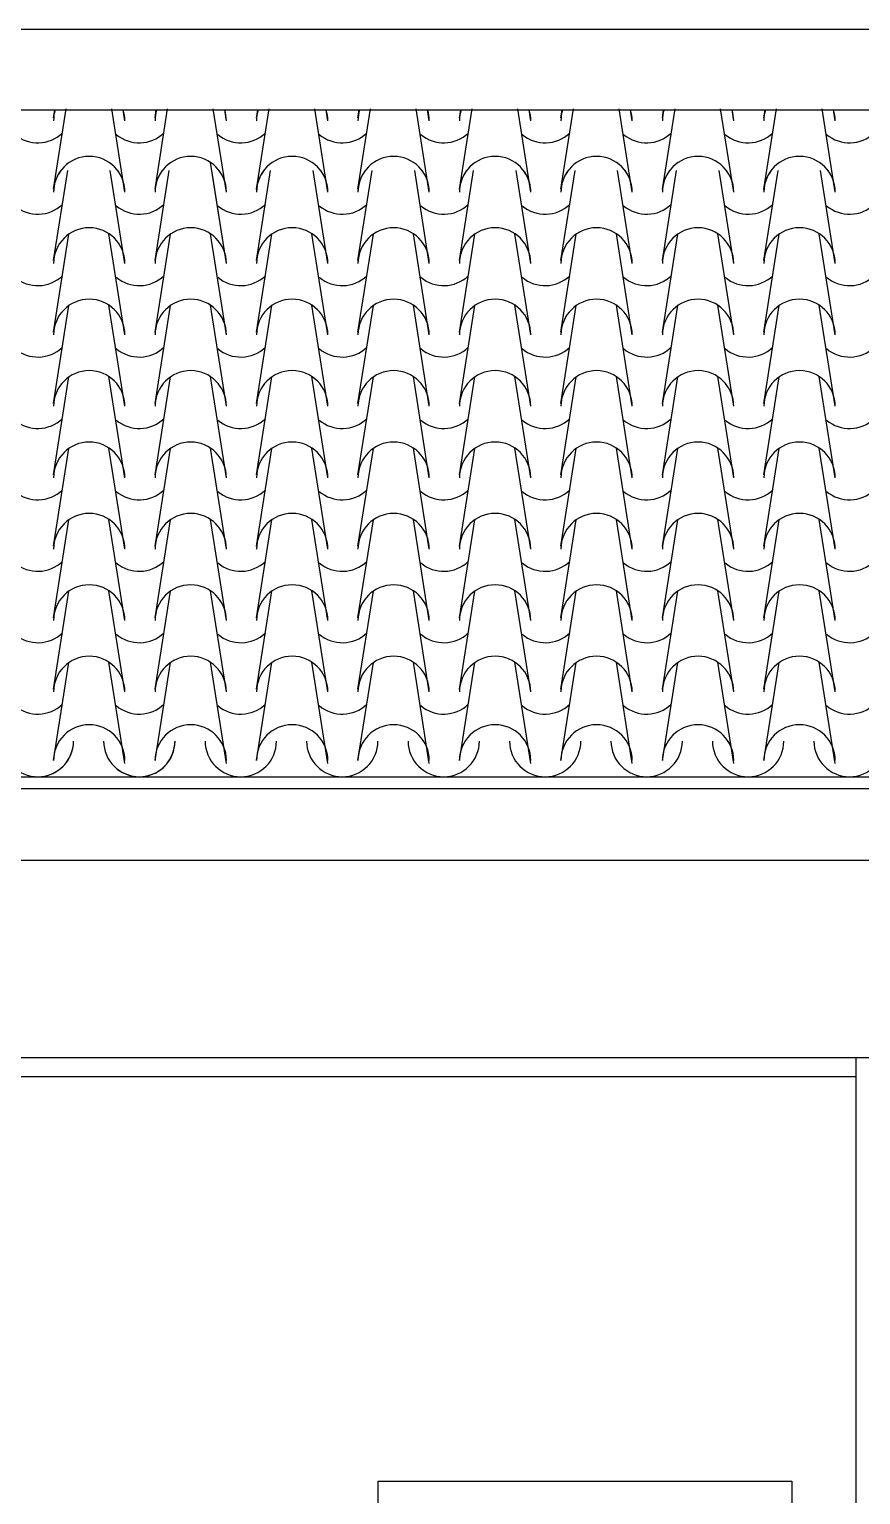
# Model space of a CAD drawing. Extents: x -6 to 123, y -41 to 65.
# Drawn here: x 25.728 to 27.476, y 4.835 to 7.913 of the extents above; entities that cross this region are included whole.
import ezdxf

# ---------------------------------------------------------------- set-up
doc = ezdxf.new("R2010")
doc.units = 0
doc.header["$MEASUREMENT"] = 0
for name, color, linetype in [('CI', 9, 'CONTINUOUS'), ('FORRO', 3, 'CONTINUOUS'), ('P02', 1, 'CONTINUOUS'), ('PAREDE', 5, 'CONTINUOUS'), ('PISO', 250, 'CONTINUOUS'), ('TELHA', 30, 'CONTINUOUS'), ('VISTA', 2, 'CONTINUOUS')]:
    doc.layers.add(name, color=color, linetype=linetype)

msp = doc.modelspace()

# ---------------------------------------------------------------- linework, layer by layer
at = {"layer": 'CI'}
for centre, start, end in [((25.8544, 6.377), 0, 180), ((26.0677, 6.377), 0, 180), ((26.0677, 6.377), 0, 180), ((26.0677, 6.377), 0, 180), ((26.0677, 6.377), 0, 180), ((26.281, 6.377), 0, 180), ((26.281, 6.377), 0, 180), ((26.4943, 6.377), 0, 180), ((26.4943, 6.377), 0, 180), ((26.7076, 6.377), 0, 180), ((26.7076, 6.377), 0, 180), ((26.9209, 6.377), 0, 180), ((26.9209, 6.377), 0, 180), ((27.1342, 6.377), 0, 180), ((27.1342, 6.377), 0, 180), ((27.3475, 6.377), 0, 180), ((27.3475, 6.377), 0, 180), ((25.7464, 6.4179), 180, 0), ((25.7464, 6.4179), 265.6316, 0), ((25.9597, 6.4179), 180, 0), ((25.9597, 6.4179), 180, 0), ((25.9597, 6.4179), 232.5517, 0), ((25.9597, 6.4179), 232.5517, 0), ((26.173, 6.4179), 180, 0), ((26.173, 6.4179), 180, 0), ((26.3863, 6.4179), 180, 0), ((26.3863, 6.4179), 180, 0), ((26.5996, 6.4179), 180, 0), ((26.8129, 6.4179), 180, 0), ((26.8129, 6.4179), 180, 0), ((27.0262, 6.4179), 180, 0), ((27.0262, 6.4179), 180, 0), ((27.2395, 6.4179), 180, 0), ((27.2395, 6.4179), 180, 0), ((27.4528, 6.4179), 180, 0), ((27.4528, 6.4179), 180, 0)]:
    msp.add_arc(centre, 0.075, start, end, dxfattribs=at)
at = {"layer": 'FORRO'}
for p, q in [((23.6165, 5.753), (27.4665, 5.753)), ((23.6165, 5.713), (27.4665, 5.713))]:
    msp.add_line(p, q, dxfattribs=at)
at = {"layer": 'P02'}
for p, q in [((26.4614, 4.863), (26.4614, 2.763)), ((26.4614, 4.863), (27.3314, 4.863)), ((27.3314, 4.863), (27.3314, 2.763))]:
    msp.add_line(p, q, dxfattribs=at)
at = {"layer": 'PAREDE'}
for p, q in [((27.4665, 2.713), (27.4665, 5.753)), ((27.4665, 5.753), (27.6165, 5.753))]:
    msp.add_line(p, q, dxfattribs=at)
at = {"layer": 'PISO'}
for p, q in [((23.6165, 7.913), (39.5165, 7.913)), ((23.6165, 7.7436), (39.5165, 7.7436))]:
    msp.add_line(p, q, dxfattribs=at)
at = {"layer": 'TELHA'}
for p, q in [((25.7794, 7.577), (25.8059, 7.7456)), ((25.7794, 7.577), (25.8059, 7.7456)), ((25.7794, 7.727), (25.782, 7.7436)), ((25.7794, 7.727), (25.782, 7.7436)), ((25.7794, 7.727), (25.782, 7.7436)), ((25.9294, 7.571), (25.9019, 7.7456)), ((25.9294, 7.571), (25.9019, 7.7456)), ((25.9294, 7.721), (25.9258, 7.7436)), ((25.9294, 7.721), (25.9258, 7.7436)), ((25.9294, 7.721), (25.9258, 7.7436)), ((25.9927, 7.577), (26.0192, 7.7456)), ((25.9927, 7.577), (26.0192, 7.7456)), ((25.9927, 7.577), (26.0192, 7.7456)), ((25.9927, 7.577), (26.0192, 7.7456)), ((25.9927, 7.577), (26.0192, 7.7456)), ((25.9927, 7.577), (26.0192, 7.7456)), ((25.9927, 7.727), (25.9953, 7.7436)), ((25.9927, 7.727), (25.9953, 7.7436)), ((25.9927, 7.727), (25.9953, 7.7436)), ((25.9927, 7.727), (25.9953, 7.7436)), ((26.1427, 7.571), (26.1152, 7.7456)), ((26.1427, 7.571), (26.1152, 7.7456)), ((26.1427, 7.571), (26.1152, 7.7456)), ((26.1427, 7.571), (26.1152, 7.7456)), ((26.1427, 7.571), (26.1152, 7.7456)), ((26.1427, 7.571), (26.1152, 7.7456)), ((26.1427, 7.571), (26.1152, 7.7456)), ((26.1427, 7.571), (26.1152, 7.7456)), ((26.1427, 7.721), (26.1391, 7.7436)), ((26.1427, 7.721), (26.1391, 7.7436)), ((26.1427, 7.721), (26.1391, 7.7436)), ((26.1427, 7.721), (26.1391, 7.7436)), ((26.1427, 7.721), (26.1391, 7.7436)), ((26.1427, 7.721), (26.1391, 7.7436)), ((26.206, 7.577), (26.2325, 7.7456)), ((26.206, 7.577), (26.2325, 7.7456)), ((26.206, 7.727), (26.2086, 7.7436)), ((26.206, 7.727), (26.2086, 7.7436)), ((26.356, 7.571), (26.3285, 7.7456)), ((26.356, 7.571), (26.3285, 7.7456)), ((26.356, 7.721), (26.3524, 7.7436)), ((26.356, 7.721), (26.3524, 7.7436)), ((26.4193, 7.577), (26.4458, 7.7456)), ((26.4193, 7.577), (26.4458, 7.7456)), ((26.4193, 7.727), (26.4219, 7.7436)), ((26.4193, 7.727), (26.4219, 7.7436)), ((26.5693, 7.571), (26.5418, 7.7456)), ((26.5693, 7.571), (26.5418, 7.7456)), ((26.5693, 7.721), (26.5657, 7.7436)), ((26.5693, 7.721), (26.5657, 7.7436)), ((26.6326, 7.577), (26.6592, 7.7456)), ((26.6326, 7.577), (26.6592, 7.7456)), ((26.6326, 7.727), (26.6352, 7.7436)), ((26.6326, 7.727), (26.6352, 7.7436)), ((26.7826, 7.571), (26.7551, 7.7456)), ((26.7826, 7.571), (26.7551, 7.7456)), ((26.7826, 7.721), (26.7791, 7.7436)), ((26.7826, 7.721), (26.7791, 7.7436)), ((26.8459, 7.577), (26.8725, 7.7456)), ((26.8459, 7.577), (26.8725, 7.7456)), ((26.8459, 7.727), (26.8485, 7.7436)), ((26.8459, 7.727), (26.8485, 7.7436)), ((26.9959, 7.571), (26.9684, 7.7456)), ((26.9959, 7.571), (26.9684, 7.7456)), ((26.9959, 7.721), (26.9924, 7.7436)), ((26.9959, 7.721), (26.9924, 7.7436)), ((27.0592, 7.577), (27.0858, 7.7456)), ((27.0592, 7.577), (27.0858, 7.7456)), ((27.0592, 7.727), (27.0618, 7.7436)), ((27.0592, 7.727), (27.0618, 7.7436)), ((27.2092, 7.571), (27.1817, 7.7456)), ((27.2092, 7.571), (27.1817, 7.7456)), ((27.2092, 7.721), (27.2057, 7.7436)), ((27.2092, 7.721), (27.2057, 7.7436)), ((27.2725, 7.577), (27.2991, 7.7456)), ((27.2725, 7.577), (27.2991, 7.7456)), ((27.2725, 7.727), (27.2752, 7.7436)), ((27.2725, 7.727), (27.2752, 7.7436)), ((27.4225, 7.571), (27.3951, 7.7456)), ((27.4225, 7.571), (27.3951, 7.7456)), ((27.4225, 7.721), (27.419, 7.7436)), ((27.4225, 7.721), (27.419, 7.7436)), ((25.7794, 7.427), (25.8091, 7.6161)), ((25.9294, 7.421), (25.8987, 7.6161)), ((25.9927, 7.427), (26.0224, 7.6161)), ((25.9927, 7.427), (26.0224, 7.6161)), ((25.9927, 7.427), (26.0224, 7.6161)), ((26.1427, 7.421), (26.1092, 7.6334)), ((26.1427, 7.421), (26.112, 7.6161)), ((26.1427, 7.421), (26.112, 7.6161)), ((26.1427, 7.421), (26.112, 7.6161)), ((26.206, 7.427), (26.2357, 7.6161)), ((26.356, 7.421), (26.3253, 7.6161)), ((26.4193, 7.427), (26.4491, 7.6161)), ((26.5693, 7.421), (26.5386, 7.6161)), ((26.6326, 7.427), (26.6624, 7.6161)), ((26.7826, 7.421), (26.7519, 7.6161)), ((26.8459, 7.427), (26.8757, 7.6161)), ((26.9959, 7.421), (26.9652, 7.6161)), ((27.0592, 7.427), (27.089, 7.6161)), ((27.2092, 7.421), (27.1785, 7.6161)), ((27.2725, 7.427), (27.3023, 7.6161)), ((27.4225, 7.421), (27.3918, 7.6161)), ((25.7794, 7.277), (25.8117, 7.4827)), ((25.7794, 7.277), (25.8117, 7.4827)), ((25.9294, 7.271), (25.8959, 7.4834)), ((25.9294, 7.271), (25.8959, 7.4834)), ((25.9927, 7.277), (26.0251, 7.4827)), ((25.9927, 7.277), (26.0251, 7.4827)), ((25.9927, 7.277), (26.0251, 7.4827)), ((25.9927, 7.277), (26.0251, 7.4827)), ((25.9927, 7.277), (26.0251, 7.4827)), ((25.9927, 7.277), (26.0251, 7.4827)), ((26.1427, 7.271), (26.1092, 7.4834)), ((26.1427, 7.271), (26.1092, 7.4834)), ((26.1427, 7.271), (26.1092, 7.4834)), ((26.1427, 7.271), (26.1092, 7.4834)), ((26.1427, 7.271), (26.1092, 7.4834)), ((26.1427, 7.271), (26.1092, 7.4834)), ((26.1427, 7.271), (26.1092, 7.4834)), ((26.1427, 7.271), (26.1092, 7.4834)), ((26.206, 7.277), (26.2384, 7.4827)), ((26.206, 7.277), (26.2384, 7.4827)), ((26.356, 7.271), (26.3226, 7.4834)), ((26.356, 7.271), (26.3226, 7.4834)), ((26.4193, 7.277), (26.4517, 7.4827)), ((26.4193, 7.277), (26.4517, 7.4827)), ((26.5693, 7.271), (26.5359, 7.4834)), ((26.5693, 7.271), (26.5359, 7.4834)), ((26.6326, 7.277), (26.665, 7.4827)), ((26.6326, 7.277), (26.665, 7.4827)), ((26.7826, 7.271), (26.7492, 7.4834)), ((26.7826, 7.271), (26.7492, 7.4834)), ((26.8459, 7.277), (26.8783, 7.4827)), ((26.8459, 7.277), (26.8783, 7.4827)), ((26.9959, 7.271), (26.9625, 7.4834)), ((26.9959, 7.271), (26.9625, 7.4834)), ((27.0592, 7.277), (27.0916, 7.4827)), ((27.0592, 7.277), (27.0916, 7.4827)), ((27.2092, 7.271), (27.1758, 7.4834)), ((27.2092, 7.271), (27.1758, 7.4834)), ((27.2725, 7.277), (27.3049, 7.4827)), ((27.2725, 7.277), (27.3049, 7.4827)), ((27.4225, 7.271), (27.3891, 7.4834)), ((27.4225, 7.271), (27.3891, 7.4834)), ((25.7794, 7.127), (25.8117, 7.3327)), ((25.7794, 7.127), (25.8117, 7.3327)), ((25.7794, 7.127), (25.8117, 7.3327)), ((25.9294, 7.121), (25.8959, 7.3334)), ((25.9294, 7.121), (25.8959, 7.3334)), ((25.9294, 7.121), (25.8959, 7.3334)), ((25.9927, 7.127), (26.0251, 7.3327)), ((25.9927, 7.127), (26.0251, 7.3327)), ((25.9927, 7.127), (26.0251, 7.3327)), ((25.9927, 7.127), (26.0251, 7.3327)), ((26.1427, 7.121), (26.1092, 7.3334)), ((26.1427, 7.121), (26.1092, 7.3334)), ((26.1427, 7.121), (26.1092, 7.3334)), ((26.1427, 7.121), (26.1092, 7.3334)), ((26.1427, 7.121), (26.1092, 7.3334)), ((26.1427, 7.121), (26.1092, 7.3334)), ((26.206, 7.127), (26.2384, 7.3327)), ((26.206, 7.127), (26.2384, 7.3327)), ((26.356, 7.121), (26.3226, 7.3334)), ((26.356, 7.121), (26.3226, 7.3334)), ((26.4193, 7.127), (26.4517, 7.3327)), ((26.4193, 7.127), (26.4517, 7.3327)), ((26.5693, 7.121), (26.5359, 7.3334)), ((26.5693, 7.121), (26.5359, 7.3334)), ((26.6326, 7.127), (26.665, 7.3327)), ((26.6326, 7.127), (26.665, 7.3327)), ((26.7826, 7.121), (26.7492, 7.3334)), ((26.7826, 7.121), (26.7492, 7.3334)), ((26.8459, 7.127), (26.8783, 7.3327)), ((26.8459, 7.127), (26.8783, 7.3327)), ((26.9959, 7.121), (26.9625, 7.3334)), ((26.9959, 7.121), (26.9625, 7.3334)), ((27.0592, 7.127), (27.0916, 7.3327)), ((27.0592, 7.127), (27.0916, 7.3327)), ((27.2092, 7.121), (27.1758, 7.3334)), ((27.2092, 7.121), (27.1758, 7.3334)), ((27.2725, 7.127), (27.3049, 7.3327)), ((27.2725, 7.127), (27.3049, 7.3327)), ((27.4225, 7.121), (27.3891, 7.3334)), ((27.4225, 7.121), (27.3891, 7.3334)), ((25.7794, 6.977), (25.8117, 7.1827)), ((25.7794, 6.977), (25.8117, 7.1827)), ((25.7794, 6.977), (25.8117, 7.1827)), ((25.7794, 6.977), (25.8117, 7.1827)), ((25.9294, 6.971), (25.8959, 7.1834)), ((25.9294, 6.971), (25.8959, 7.1834)), ((25.9294, 6.971), (25.8959, 7.1834)), ((25.9294, 6.971), (25.8959, 7.1834)), ((25.9927, 6.977), (26.0251, 7.1827)), ((25.9927, 6.977), (26.0251, 7.1827)), ((25.9927, 6.977), (26.0251, 7.1827)), ((25.9927, 6.977), (26.0251, 7.1827)), ((26.1427, 6.971), (26.1092, 7.1834)), ((26.1427, 6.971), (26.1092, 7.1834)), ((26.1427, 6.971), (26.1092, 7.1834)), ((26.1427, 6.971), (26.1092, 7.1834)), ((26.1427, 6.971), (26.1092, 7.1834)), ((26.1427, 6.971), (26.1092, 7.1834)), ((26.206, 6.977), (26.2384, 7.1827)), ((26.206, 6.977), (26.2384, 7.1827)), ((26.356, 6.971), (26.3226, 7.1834)), ((26.356, 6.971), (26.3226, 7.1834)), ((26.4193, 6.977), (26.4517, 7.1827)), ((26.4193, 6.977), (26.4517, 7.1827)), ((26.5693, 6.971), (26.5359, 7.1834)), ((26.5693, 6.971), (26.5359, 7.1834)), ((26.6326, 6.977), (26.665, 7.1827)), ((26.6326, 6.977), (26.665, 7.1827)), ((26.7826, 6.971), (26.7492, 7.1834)), ((26.7826, 6.971), (26.7492, 7.1834)), ((26.8459, 6.977), (26.8783, 7.1827)), ((26.8459, 6.977), (26.8783, 7.1827)), ((26.9959, 6.971), (26.9625, 7.1834)), ((26.9959, 6.971), (26.9625, 7.1834)), ((27.0592, 6.977), (27.0916, 7.1827)), ((27.0592, 6.977), (27.0916, 7.1827)), ((27.2092, 6.971), (27.1758, 7.1834)), ((27.2092, 6.971), (27.1758, 7.1834)), ((27.2725, 6.977), (27.3049, 7.1827)), ((27.2725, 6.977), (27.3049, 7.1827)), ((27.4225, 6.971), (27.3891, 7.1834)), ((27.4225, 6.971), (27.3891, 7.1834)), ((25.7794, 6.827), (25.8117, 7.0327)), ((25.7794, 6.827), (25.8117, 7.0327)), ((25.7794, 6.827), (25.8117, 7.0327)), ((25.7794, 6.827), (25.8117, 7.0327)), ((25.9294, 6.821), (25.8959, 7.0334)), ((25.9294, 6.821), (25.8959, 7.0334)), ((25.9294, 6.821), (25.8959, 7.0334)), ((25.9294, 6.821), (25.8959, 7.0334)), ((25.9927, 6.827), (26.0251, 7.0327)), ((25.9927, 6.827), (26.0251, 7.0327)), ((25.9927, 6.827), (26.0251, 7.0327)), ((25.9927, 6.827), (26.0251, 7.0327)), ((26.1427, 6.821), (26.1092, 7.0334)), ((26.1427, 6.821), (26.1092, 7.0334)), ((26.1427, 6.821), (26.1092, 7.0334)), ((26.1427, 6.821), (26.1092, 7.0334)), ((26.1427, 6.821), (26.1092, 7.0334)), ((26.1427, 6.821), (26.1092, 7.0334)), ((26.206, 6.827), (26.2384, 7.0327)), ((26.206, 6.827), (26.2384, 7.0327)), ((26.356, 6.821), (26.3226, 7.0334)), ((26.356, 6.821), (26.3226, 7.0334)), ((26.4193, 6.827), (26.4517, 7.0327)), ((26.4193, 6.827), (26.4517, 7.0327)), ((26.5693, 6.821), (26.5359, 7.0334)), ((26.5693, 6.821), (26.5359, 7.0334)), ((26.6326, 6.827), (26.665, 7.0327)), ((26.6326, 6.827), (26.665, 7.0327)), ((26.7826, 6.821), (26.7492, 7.0334)), ((26.7826, 6.821), (26.7492, 7.0334)), ((26.8459, 6.827), (26.8783, 7.0327)), ((26.8459, 6.827), (26.8783, 7.0327)), ((26.9959, 6.821), (26.9625, 7.0334)), ((26.9959, 6.821), (26.9625, 7.0334)), ((27.0592, 6.827), (27.0916, 7.0327)), ((27.0592, 6.827), (27.0916, 7.0327)), ((27.2092, 6.821), (27.1758, 7.0334)), ((27.2092, 6.821), (27.1758, 7.0334)), ((27.2725, 6.827), (27.3049, 7.0327)), ((27.2725, 6.827), (27.3049, 7.0327)), ((27.4225, 6.821), (27.3891, 7.0334)), ((27.4225, 6.821), (27.3891, 7.0334)), ((25.7794, 6.677), (25.8117, 6.8827)), ((25.7794, 6.677), (25.8117, 6.8827)), ((25.7794, 6.677), (25.8117, 6.8827)), ((25.7794, 6.677), (25.8117, 6.8827)), ((25.9294, 6.671), (25.8959, 6.8834)), ((25.9294, 6.671), (25.8959, 6.8834)), ((25.9294, 6.671), (25.8959, 6.8834)), ((25.9294, 6.671), (25.8959, 6.8834)), ((25.9927, 6.677), (26.0251, 6.8827)), ((25.9927, 6.677), (26.0251, 6.8827)), ((25.9927, 6.677), (26.0251, 6.8827)), ((25.9927, 6.677), (26.0251, 6.8827)), ((26.1427, 6.671), (26.1092, 6.8834)), ((26.1427, 6.671), (26.1092, 6.8834)), ((26.1427, 6.671), (26.1092, 6.8834)), ((26.1427, 6.671), (26.1092, 6.8834)), ((26.1427, 6.671), (26.1092, 6.8834)), ((26.1427, 6.671), (26.1092, 6.8834)), ((26.206, 6.677), (26.2384, 6.8827)), ((26.206, 6.677), (26.2384, 6.8827)), ((26.356, 6.671), (26.3226, 6.8834)), ((26.356, 6.671), (26.3226, 6.8834)), ((26.4193, 6.677), (26.4517, 6.8827)), ((26.4193, 6.677), (26.4517, 6.8827)), ((26.5693, 6.671), (26.5359, 6.8834)), ((26.5693, 6.671), (26.5359, 6.8834)), ((26.6326, 6.677), (26.665, 6.8827)), ((26.6326, 6.677), (26.665, 6.8827)), ((26.7826, 6.671), (26.7492, 6.8834)), ((26.7826, 6.671), (26.7492, 6.8834)), ((26.8459, 6.677), (26.8783, 6.8827)), ((26.8459, 6.677), (26.8783, 6.8827)), ((26.9959, 6.671), (26.9625, 6.8834)), ((26.9959, 6.671), (26.9625, 6.8834)), ((27.0592, 6.677), (27.0916, 6.8827)), ((27.0592, 6.677), (27.0916, 6.8827)), ((27.2092, 6.671), (27.1758, 6.8834)), ((27.2092, 6.671), (27.1758, 6.8834)), ((27.2725, 6.677), (27.3049, 6.8827)), ((27.2725, 6.677), (27.3049, 6.8827)), ((27.4225, 6.671), (27.3891, 6.8834)), ((27.4225, 6.671), (27.3891, 6.8834)), ((25.7794, 6.527), (25.8117, 6.7327)), ((25.7794, 6.527), (25.8117, 6.7327)), ((25.9294, 6.521), (25.8959, 6.7334)), ((25.9294, 6.521), (25.8959, 6.7334)), ((25.9927, 6.527), (26.0251, 6.7327)), ((25.9927, 6.527), (26.0251, 6.7327)), ((26.1427, 6.521), (26.1092, 6.7334)), ((26.1427, 6.521), (26.1092, 6.7334)), ((26.1427, 6.521), (26.1092, 6.7334)), ((26.206, 6.527), (26.2384, 6.7327)), ((26.356, 6.521), (26.3226, 6.7334)), ((26.4193, 6.527), (26.4517, 6.7327)), ((26.5693, 6.521), (26.5359, 6.7334)), ((26.6326, 6.527), (26.665, 6.7327)), ((26.7826, 6.521), (26.7492, 6.7334)), ((26.8459, 6.527), (26.8783, 6.7327)), ((26.9959, 6.521), (26.9625, 6.7334)), ((27.0592, 6.527), (27.0916, 6.7327)), ((27.2092, 6.521), (27.1758, 6.7334)), ((27.2725, 6.527), (27.3049, 6.7327)), ((27.4225, 6.521), (27.3891, 6.7334)), ((25.7794, 6.377), (25.8117, 6.5827)), ((25.7794, 6.377), (25.8117, 6.5827)), ((25.7794, 6.377), (25.8117, 6.5827)), ((25.7794, 6.377), (25.8117, 6.5827)), ((25.9294, 6.371), (25.8959, 6.5834)), ((25.9294, 6.371), (25.8959, 6.5834)), ((25.9294, 6.371), (25.8959, 6.5834)), ((25.9294, 6.371), (25.8959, 6.5834)), ((25.9927, 6.377), (26.0251, 6.5827)), ((25.9927, 6.377), (26.0251, 6.5827)), ((25.9927, 6.377), (26.0251, 6.5827)), ((25.9927, 6.377), (26.0251, 6.5827)), ((26.1427, 6.371), (26.1092, 6.5834)), ((26.1427, 6.371), (26.1092, 6.5834)), ((26.1427, 6.371), (26.1092, 6.5834)), ((26.1427, 6.371), (26.1092, 6.5834)), ((26.1427, 6.371), (26.1092, 6.5834)), ((26.1427, 6.371), (26.1092, 6.5834)), ((26.206, 6.377), (26.2384, 6.5827)), ((26.206, 6.377), (26.2384, 6.5827)), ((26.356, 6.371), (26.3226, 6.5834)), ((26.356, 6.371), (26.3226, 6.5834)), ((26.4193, 6.377), (26.4517, 6.5827)), ((26.4193, 6.377), (26.4517, 6.5827)), ((26.5693, 6.371), (26.5359, 6.5834)), ((26.5693, 6.371), (26.5359, 6.5834)), ((26.6326, 6.377), (26.665, 6.5827)), ((26.6326, 6.377), (26.665, 6.5827)), ((26.7826, 6.371), (26.7492, 6.5834)), ((26.7826, 6.371), (26.7492, 6.5834)), ((26.8459, 6.377), (26.8783, 6.5827)), ((26.8459, 6.377), (26.8783, 6.5827)), ((26.9959, 6.371), (26.9625, 6.5834)), ((26.9959, 6.371), (26.9625, 6.5834)), ((27.0592, 6.377), (27.0916, 6.5827)), ((27.0592, 6.377), (27.0916, 6.5827)), ((27.2092, 6.371), (27.1758, 6.5834)), ((27.2092, 6.371), (27.1758, 6.5834)), ((27.2725, 6.377), (27.3049, 6.5827)), ((27.2725, 6.377), (27.3049, 6.5827)), ((27.4225, 6.371), (27.3891, 6.5834)), ((27.4225, 6.371), (27.3891, 6.5834))]:
    msp.add_line(p, q, dxfattribs=at)
for centre, start, end in [((25.8544, 7.721), 162.4816, 180), ((25.8544, 7.721), 162.4816, 180), ((25.8544, 7.721), 162.4816, 180), ((25.8544, 7.721), 0, 17.5184), ((25.8544, 7.721), 0, 17.5184), ((25.8544, 7.721), 0, 17.5184), ((26.0677, 7.721), 162.4816, 180), ((26.0677, 7.721), 162.4816, 180), ((26.0677, 7.721), 162.4816, 180), ((26.0677, 7.721), 162.4816, 180), ((26.0677, 7.721), 162.4816, 180), ((26.0677, 7.721), 0, 17.5184), ((26.0677, 7.721), 0, 17.5184), ((26.0677, 7.721), 0, 17.5184), ((26.0677, 7.721), 0, 17.5184), ((26.0677, 7.721), 0, 17.5184), ((26.281, 7.721), 162.4816, 180), ((26.281, 7.721), 162.4816, 180), ((26.281, 7.721), 162.4816, 180), ((26.281, 7.721), 0, 17.5184), ((26.281, 7.721), 0, 17.5184), ((26.281, 7.721), 0, 17.5184), ((26.4943, 7.721), 162.4816, 180), ((26.4943, 7.721), 162.4816, 180), ((26.4943, 7.721), 162.4816, 180), ((26.4943, 7.721), 0, 17.5184), ((26.4943, 7.721), 0, 17.5184), ((26.4943, 7.721), 0, 17.5184), ((26.7076, 7.721), 162.4816, 180), ((26.7076, 7.721), 162.4816, 180), ((26.7076, 7.721), 162.4816, 180), ((26.7076, 7.721), 0, 17.5184), ((26.7076, 7.721), 0, 17.5184), ((26.7076, 7.721), 0, 17.5184), ((26.9209, 7.721), 162.4816, 180), ((26.9209, 7.721), 162.4816, 180), ((26.9209, 7.721), 162.4816, 180), ((26.9209, 7.721), 0, 17.5184), ((26.9209, 7.721), 0, 17.5184), ((26.9209, 7.721), 0, 17.5184), ((27.1342, 7.721), 162.4816, 180), ((27.1342, 7.721), 162.4816, 180), ((27.1342, 7.721), 162.4816, 180), ((27.1342, 7.721), 0, 17.5184), ((27.1342, 7.721), 0, 17.5184), ((27.1342, 7.721), 0, 17.5184), ((27.3475, 7.721), 162.4816, 180), ((27.3475, 7.721), 162.4816, 180), ((27.3475, 7.721), 162.4816, 180), ((27.3475, 7.721), 0, 17.5184), ((27.3475, 7.721), 0, 17.5184), ((27.3475, 7.721), 0, 17.5184), ((25.7464, 7.7495), 229.7919, 313.4631), ((25.7464, 7.7495), 229.7919, 313.4631), ((25.9597, 7.7495), 229.7919, 313.4631), ((25.9597, 7.7495), 229.7919, 313.4631), ((25.9597, 7.7495), 229.7919, 313.4631), ((25.9597, 7.7495), 229.7919, 313.4631), ((26.173, 7.7495), 229.7919, 313.4631), ((26.173, 7.7495), 229.7919, 313.4631), ((26.3863, 7.7495), 229.7919, 313.4631), ((26.3863, 7.7495), 229.7919, 313.4631), ((26.5996, 7.7495), 229.7919, 313.4631), ((26.5996, 7.7495), 229.7919, 313.4631), ((26.8129, 7.7495), 229.7919, 313.4631), ((26.8129, 7.7495), 229.7919, 313.4631), ((27.0262, 7.7495), 229.7919, 313.4631), ((27.0262, 7.7495), 229.7919, 313.4631), ((27.2395, 7.7495), 229.7919, 313.4631), ((27.2395, 7.7495), 229.7919, 313.4631), ((27.4528, 7.7495), 229.7919, 313.4631), ((27.4528, 7.7495), 229.7919, 313.4631), ((25.8544, 7.571), 0, 180), ((25.8544, 7.571), 0, 180), ((25.8544, 7.571), 0, 180), ((26.0677, 7.571), 0, 180), ((26.0677, 7.571), 0, 180), ((26.0677, 7.571), 0, 180), ((26.0677, 7.571), 0, 180), ((26.0677, 7.571), 0, 180), ((26.0677, 7.571), 0, 180), ((26.0677, 7.571), 0, 180), ((26.281, 7.571), 0, 180), ((26.281, 7.571), 0, 180), ((26.281, 7.571), 0, 180), ((26.4943, 7.571), 0, 180), ((26.4943, 7.571), 0, 180), ((26.4943, 7.571), 0, 180), ((26.7076, 7.571), 0, 180), ((26.7076, 7.571), 0, 180), ((26.7076, 7.571), 0, 180), ((26.9209, 7.571), 0, 180), ((26.9209, 7.571), 0, 180), ((26.9209, 7.571), 0, 180), ((27.1342, 7.571), 0, 180), ((27.1342, 7.571), 0, 180), ((27.1342, 7.571), 0, 180), ((27.3475, 7.571), 0, 180), ((27.3475, 7.571), 0, 180), ((27.3475, 7.571), 0, 180), ((25.8544, 7.571), 143.0539, 180), ((25.8544, 7.571), 0, 36.9461), ((26.0677, 7.571), 143.0539, 180), ((26.0677, 7.571), 143.0539, 180), ((26.0677, 7.571), 0, 36.9461), ((26.0677, 7.571), 0, 36.9461), ((26.0677, 7.571), 0, 36.9461), ((26.281, 7.571), 143.0539, 180), ((26.281, 7.571), 0, 36.9461), ((26.4943, 7.571), 143.0539, 180), ((26.4943, 7.571), 0, 36.9461), ((26.7076, 7.571), 143.0539, 180), ((26.7076, 7.571), 0, 36.9461), ((26.9209, 7.571), 143.0539, 180), ((26.9209, 7.571), 0, 36.9461), ((27.1342, 7.571), 143.0539, 180), ((27.1342, 7.571), 0, 36.9461), ((27.3475, 7.571), 143.0539, 180), ((27.3475, 7.571), 0, 36.9461), ((25.7464, 7.5995), 229.7919, 313.4631), ((25.9597, 7.5995), 229.7919, 313.4631), ((25.9597, 7.5995), 229.7919, 313.4631), ((26.173, 7.5995), 229.7919, 313.4631), ((26.3863, 7.5995), 229.7919, 313.4631), ((26.5996, 7.5995), 229.7919, 313.4631), ((26.8129, 7.5995), 229.7919, 313.4631), ((27.0262, 7.5995), 229.7919, 313.4631), ((27.2395, 7.5995), 229.7919, 313.4631), ((27.4528, 7.5995), 229.7919, 313.4631), ((25.8544, 7.421), 0, 180), ((25.8544, 7.421), 0, 180), ((26.0677, 7.421), 0, 180), ((26.0677, 7.421), 0, 180), ((26.0677, 7.421), 0, 180), ((26.0677, 7.421), 0, 180), ((26.281, 7.421), 0, 180), ((26.281, 7.421), 0, 180), ((26.4943, 7.421), 0, 180), ((26.4943, 7.421), 0, 180), ((26.7076, 7.421), 0, 180), ((26.7076, 7.421), 0, 180), ((26.9209, 7.421), 0, 180), ((26.9209, 7.421), 0, 180), ((27.1342, 7.421), 0, 180), ((27.1342, 7.421), 0, 180), ((27.3475, 7.421), 0, 180), ((27.3475, 7.421), 0, 180), ((25.7464, 7.4495), 229.7919, 313.4631), ((25.7464, 7.4495), 229.7919, 313.4631), ((25.9597, 7.4495), 229.7919, 313.4631), ((25.9597, 7.4495), 229.7919, 313.4631), ((25.9597, 7.4495), 229.7919, 313.4631), ((25.9597, 7.4495), 229.7919, 313.4631), ((26.173, 7.4495), 229.7919, 313.4631), ((26.173, 7.4495), 229.7919, 313.4631), ((26.3863, 7.4495), 229.7919, 313.4631), ((26.3863, 7.4495), 229.7919, 313.4631), ((26.5996, 7.4495), 229.7919, 313.4631), ((26.5996, 7.4495), 229.7919, 313.4631), ((26.8129, 7.4495), 229.7919, 313.4631), ((26.8129, 7.4495), 229.7919, 313.4631), ((27.0262, 7.4495), 229.7919, 313.4631), ((27.0262, 7.4495), 229.7919, 313.4631), ((27.2395, 7.4495), 229.7919, 313.4631), ((27.2395, 7.4495), 229.7919, 313.4631), ((27.4528, 7.4495), 229.7919, 313.4631), ((27.4528, 7.4495), 229.7919, 313.4631), ((25.8544, 7.271), 0, 180), ((25.8544, 7.271), 0, 180), ((25.8544, 7.271), 0, 180), ((26.0677, 7.271), 0, 180), ((26.0677, 7.271), 0, 180), ((26.0677, 7.271), 0, 180), ((26.0677, 7.271), 0, 180), ((26.0677, 7.271), 0, 180), ((26.0677, 7.271), 0, 180), ((26.0677, 7.271), 0, 180), ((26.281, 7.271), 0, 180), ((26.281, 7.271), 0, 180), ((26.281, 7.271), 0, 180), ((26.4943, 7.271), 0, 180), ((26.4943, 7.271), 0, 180), ((26.4943, 7.271), 0, 180), ((26.7076, 7.271), 0, 180), ((26.7076, 7.271), 0, 180), ((26.7076, 7.271), 0, 180), ((26.9209, 7.271), 0, 180), ((26.9209, 7.271), 0, 180), ((26.9209, 7.271), 0, 180), ((27.1342, 7.271), 0, 180), ((27.1342, 7.271), 0, 180), ((27.1342, 7.271), 0, 180), ((27.3475, 7.271), 0, 180), ((27.3475, 7.271), 0, 180), ((27.3475, 7.271), 0, 180), ((25.7464, 7.2995), 229.7919, 313.4631), ((25.7464, 7.2995), 229.7919, 313.4631), ((25.9597, 7.2995), 229.7919, 313.4631), ((25.9597, 7.2995), 229.7919, 313.4631), ((25.9597, 7.2995), 229.7919, 313.4631), ((25.9597, 7.2995), 229.7919, 313.4631), ((25.9597, 7.2995), 229.7919, 313.4631), ((26.173, 7.2995), 229.7919, 313.4631), ((26.173, 7.2995), 229.7919, 313.4631), ((26.3863, 7.2995), 229.7919, 313.4631), ((26.3863, 7.2995), 229.7919, 313.4631), ((26.5996, 7.2995), 229.7919, 313.4631), ((26.5996, 7.2995), 229.7919, 313.4631), ((26.8129, 7.2995), 229.7919, 313.4631), ((26.8129, 7.2995), 229.7919, 313.4631), ((27.0262, 7.2995), 229.7919, 313.4631), ((27.0262, 7.2995), 229.7919, 313.4631), ((27.2395, 7.2995), 229.7919, 313.4631), ((27.2395, 7.2995), 229.7919, 313.4631), ((27.4528, 7.2995), 229.7919, 313.4631), ((27.4528, 7.2995), 229.7919, 313.4631), ((25.8544, 7.121), 0, 180), ((25.8544, 7.121), 0, 180), ((25.8544, 7.121), 0, 180), ((26.0677, 7.121), 0, 180), ((26.0677, 7.121), 0, 180), ((26.0677, 7.121), 0, 180), ((26.0677, 7.121), 0, 180), ((26.0677, 7.121), 0, 180), ((26.281, 7.121), 0, 180), ((26.281, 7.121), 0, 180), ((26.281, 7.121), 0, 180), ((26.4943, 7.121), 0, 180), ((26.4943, 7.121), 0, 180), ((26.4943, 7.121), 0, 180), ((26.7076, 7.121), 0, 180), ((26.7076, 7.121), 0, 180), ((26.7076, 7.121), 0, 180), ((26.9209, 7.121), 0, 180), ((26.9209, 7.121), 0, 180), ((26.9209, 7.121), 0, 180), ((27.1342, 7.121), 0, 180), ((27.1342, 7.121), 0, 180), ((27.1342, 7.121), 0, 180), ((27.3475, 7.121), 0, 180), ((27.3475, 7.121), 0, 180), ((27.3475, 7.121), 0, 180), ((25.7464, 7.1495), 229.7919, 313.4631), ((25.7464, 7.1495), 229.7919, 313.4631), ((25.9597, 7.1495), 229.7919, 313.4631), ((25.9597, 7.1495), 229.7919, 313.4631), ((25.9597, 7.1495), 229.7919, 313.4631), ((25.9597, 7.1495), 229.7919, 313.4631), ((26.173, 7.1495), 229.7919, 313.4631), ((26.173, 7.1495), 229.7919, 313.4631), ((26.3863, 7.1495), 229.7919, 313.4631), ((26.3863, 7.1495), 229.7919, 313.4631), ((26.5996, 7.1495), 229.7919, 313.4631), ((26.5996, 7.1495), 229.7919, 313.4631), ((26.8129, 7.1495), 229.7919, 313.4631), ((26.8129, 7.1495), 229.7919, 313.4631), ((27.0262, 7.1495), 229.7919, 313.4631), ((27.0262, 7.1495), 229.7919, 313.4631), ((27.2395, 7.1495), 229.7919, 313.4631), ((27.2395, 7.1495), 229.7919, 313.4631), ((27.4528, 7.1495), 229.7919, 313.4631), ((27.4528, 7.1495), 229.7919, 313.4631), ((25.8544, 6.971), 0, 180), ((25.8544, 6.971), 0, 180), ((25.8544, 6.971), 0, 180), ((26.0677, 6.971), 0, 180), ((26.0677, 6.971), 0, 180), ((26.0677, 6.971), 0, 180), ((26.0677, 6.971), 0, 180), ((26.0677, 6.971), 0, 180), ((26.0677, 6.971), 0, 180), ((26.281, 6.971), 0, 180), ((26.281, 6.971), 0, 180), ((26.281, 6.971), 0, 180), ((26.4943, 6.971), 0, 180), ((26.4943, 6.971), 0, 180), ((26.4943, 6.971), 0, 180), ((26.7076, 6.971), 0, 180), ((26.7076, 6.971), 0, 180), ((26.7076, 6.971), 0, 180), ((26.9209, 6.971), 0, 180), ((26.9209, 6.971), 0, 180), ((26.9209, 6.971), 0, 180), ((27.1342, 6.971), 0, 180), ((27.1342, 6.971), 0, 180), ((27.1342, 6.971), 0, 180), ((27.3475, 6.971), 0, 180), ((27.3475, 6.971), 0, 180), ((27.3475, 6.971), 0, 180), ((25.7464, 6.9995), 229.7919, 313.4631), ((25.7464, 6.9995), 229.7919, 313.4631), ((25.9597, 6.9995), 229.7919, 313.4631), ((25.9597, 6.9995), 229.7919, 313.4631), ((25.9597, 6.9995), 229.7919, 313.4631), ((25.9597, 6.9995), 229.7919, 313.4631), ((26.173, 6.9995), 229.7919, 313.4631), ((26.173, 6.9995), 229.7919, 313.4631), ((26.3863, 6.9995), 229.7919, 313.4631), ((26.3863, 6.9995), 229.7919, 313.4631), ((26.5996, 6.9995), 229.7919, 313.4631), ((26.5996, 6.9995), 229.7919, 313.4631), ((26.8129, 6.9995), 229.7919, 313.4631), ((26.8129, 6.9995), 229.7919, 313.4631), ((27.0262, 6.9995), 229.7919, 313.4631), ((27.0262, 6.9995), 229.7919, 313.4631), ((27.2395, 6.9995), 229.7919, 313.4631), ((27.2395, 6.9995), 229.7919, 313.4631), ((27.4528, 6.9995), 229.7919, 313.4631), ((27.4528, 6.9995), 229.7919, 313.4631), ((25.8544, 6.821), 0, 180), ((25.8544, 6.821), 0, 180), ((25.8544, 6.821), 0, 180), ((26.0677, 6.821), 0, 180), ((26.0677, 6.821), 0, 180), ((26.0677, 6.821), 0, 180), ((26.0677, 6.821), 0, 180), ((26.0677, 6.821), 0, 180), ((26.0677, 6.821), 0, 180), ((26.281, 6.821), 0, 180), ((26.281, 6.821), 0, 180), ((26.281, 6.821), 0, 180), ((26.4943, 6.821), 0, 180), ((26.4943, 6.821), 0, 180), ((26.4943, 6.821), 0, 180), ((26.7076, 6.821), 0, 180), ((26.7076, 6.821), 0, 180), ((26.7076, 6.821), 0, 180), ((26.9209, 6.821), 0, 180), ((26.9209, 6.821), 0, 180), ((26.9209, 6.821), 0, 180), ((27.1342, 6.821), 0, 180), ((27.1342, 6.821), 0, 180), ((27.1342, 6.821), 0, 180), ((27.3475, 6.821), 0, 180), ((27.3475, 6.821), 0, 180), ((27.3475, 6.821), 0, 180), ((25.7464, 6.8495), 229.7919, 313.4631), ((25.7464, 6.8495), 229.7919, 313.4631), ((25.9597, 6.8495), 229.7919, 313.4631), ((25.9597, 6.8495), 229.7919, 313.4631), ((25.9597, 6.8495), 229.7919, 313.4631), ((25.9597, 6.8495), 229.7919, 313.4631), ((26.173, 6.8495), 229.7919, 313.4631), ((26.173, 6.8495), 229.7919, 313.4631), ((26.3863, 6.8495), 229.7919, 313.4631), ((26.3863, 6.8495), 229.7919, 313.4631), ((26.5996, 6.8495), 229.7919, 313.4631), ((26.5996, 6.8495), 229.7919, 313.4631), ((26.8129, 6.8495), 229.7919, 313.4631), ((26.8129, 6.8495), 229.7919, 313.4631), ((27.0262, 6.8495), 229.7919, 313.4631), ((27.0262, 6.8495), 229.7919, 313.4631), ((27.2395, 6.8495), 229.7919, 313.4631), ((27.2395, 6.8495), 229.7919, 313.4631), ((27.4528, 6.8495), 229.7919, 313.4631), ((27.4528, 6.8495), 229.7919, 313.4631), ((25.8544, 6.671), 0, 180), ((25.8544, 6.671), 0, 180), ((26.0677, 6.671), 0, 180), ((26.0677, 6.671), 0, 180), ((26.0677, 6.671), 0, 180), ((26.0677, 6.671), 0, 180), ((26.281, 6.671), 0, 180), ((26.281, 6.671), 0, 180), ((26.4943, 6.671), 0, 180), ((26.4943, 6.671), 0, 180), ((26.7076, 6.671), 0, 180), ((26.7076, 6.671), 0, 180), ((26.9209, 6.671), 0, 180), ((26.9209, 6.671), 0, 180), ((27.1342, 6.671), 0, 180), ((27.1342, 6.671), 0, 180), ((27.3475, 6.671), 0, 180), ((27.3475, 6.671), 0, 180), ((25.7464, 6.6995), 229.7919, 313.4631), ((25.9597, 6.6995), 229.7919, 313.4631), ((25.9597, 6.6995), 229.7919, 313.4631), ((26.173, 6.6995), 229.7919, 313.4631), ((26.3863, 6.6995), 229.7919, 313.4631), ((26.5996, 6.6995), 229.7919, 313.4631), ((26.8129, 6.6995), 229.7919, 313.4631), ((27.0262, 6.6995), 229.7919, 313.4631), ((27.2395, 6.6995), 229.7919, 313.4631), ((27.4528, 6.6995), 229.7919, 313.4631), ((25.8544, 6.521), 0, 180), ((26.0677, 6.521), 0, 180), ((26.0677, 6.521), 0, 180), ((26.281, 6.521), 0, 180), ((26.4943, 6.521), 0, 180), ((26.7076, 6.521), 0, 180), ((26.9209, 6.521), 0, 180), ((27.1342, 6.521), 0, 180), ((27.3475, 6.521), 0, 180), ((25.7464, 6.5495), 229.7919, 313.4631), ((25.9597, 6.5495), 229.7919, 313.4631), ((25.9597, 6.5495), 229.7919, 313.4631), ((26.173, 6.5495), 229.7919, 313.4631), ((26.3863, 6.5495), 229.7919, 313.4631), ((26.5996, 6.5495), 229.7919, 313.4631), ((26.8129, 6.5495), 229.7919, 313.4631), ((27.0262, 6.5495), 229.7919, 313.4631), ((27.2395, 6.5495), 229.7919, 313.4631), ((27.4528, 6.5495), 229.7919, 313.4631)]:
    msp.add_arc(centre, 0.075, start, end, dxfattribs=at)
at = {"layer": 'VISTA'}
for p, q in [((23.6165, 6.3429), (29.6165, 6.3429)), ((23.6165, 6.3179), (29.6165, 6.3179)), ((23.6165, 6.1679), (29.6165, 6.1679))]:
    msp.add_line(p, q, dxfattribs=at)

doc.saveas('drawing.dxf')
